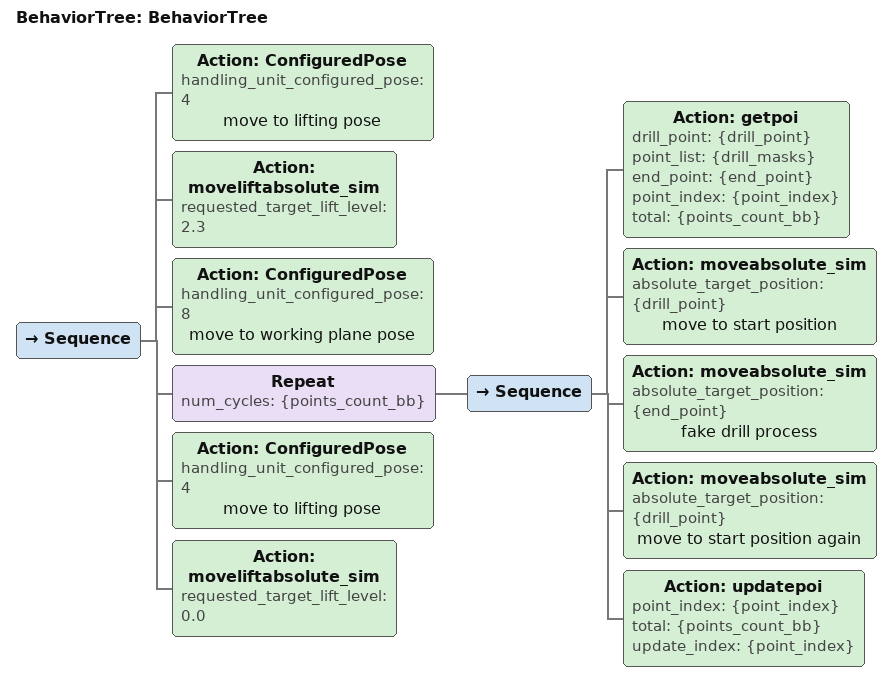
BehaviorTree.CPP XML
<?xml version="1.0"?>
<root main_tree_to_execute="BehaviorTree">
    <BehaviorTree ID="BehaviorTree">
        <Sequence>
            <Action ID="ConfiguredPose" handling_unit_configured_pose="4" name="move to lifting pose"/>
            <Action ID="moveliftabsolute_sim" requested_target_lift_level="2.3"/>
            <Action ID="ConfiguredPose" handling_unit_configured_pose="8" name="move to working plane pose"/>
            <Repeat num_cycles="{points_count_bb}">
                <Sequence>
                    <Action ID="getpoi" drill_point="{drill_point}" point_list="{drill_masks}" end_point="{end_point}" point_index="{point_index}" total="{points_count_bb}"/>
                    <Action ID="moveabsolute_sim" absolute_target_position="{drill_point}" name="move to start position"/>
                    <Action ID="moveabsolute_sim" absolute_target_position="{end_point}" name="fake drill process"/>
                    <Action ID="moveabsolute_sim" absolute_target_position="{drill_point}" name="move to start position again"/>
                    <Action ID="updatepoi" point_index="{point_index}" total="{points_count_bb}" update_index="{point_index}"/>
                </Sequence>
            </Repeat>
            <Action ID="ConfiguredPose" handling_unit_configured_pose="4" name="move to lifting pose"/>
            <Action ID="moveliftabsolute_sim" requested_target_lift_level="0.0"/>
        </Sequence>
    </BehaviorTree>
</root>
